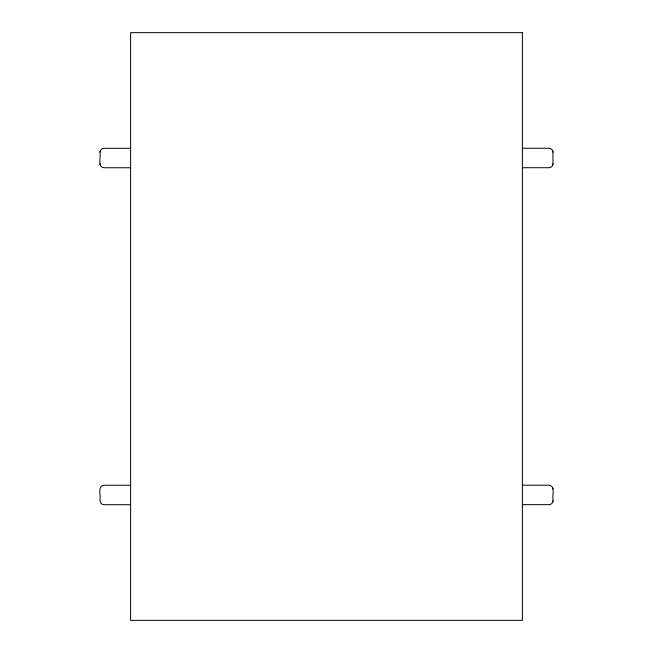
<?xml version="1.0" encoding="UTF-8"?>
<svg xmlns="http://www.w3.org/2000/svg" width="653" height="653" viewBox="0 0 653 653"><rect width="100%" height="100%" fill="white"/><g stroke="black" fill="none" stroke-linecap="round" stroke-linejoin="round"><path stroke-width="0.98" d="M100.04 153.439C99.607 150.982 101.305 148.255 103.958 148.296L130.6 148.296M100.04 152.222L100.17 151.235M522.4 167.707L549.042 167.707C551.687 167.748 553.418 165.021 552.96 162.573M552.83 164.801L552.96 163.781M522.4 504.655L549.042 504.655C551.695 504.696 553.401 501.969 552.96 499.521M552.96 500.712L552.83 501.749M522.4 148.255L549.042 148.255C551.695 148.207 553.401 150.941 552.96 153.39M130.6 167.756L103.958 167.756C97.485 167.046 100.733 158.091 100.04 154.108M130.6 485.244L103.958 485.244C97.452 485.987 100.709 494.933 100.04 498.892M522.4 485.203L549.042 485.203C555.515 485.905 552.267 494.868 552.96 498.843M130.6 504.704L103.958 504.704C101.305 504.745 99.599 502.018 100.04 499.561M552.83 151.186L552.96 152.198M552.83 488.134L552.96 489.146M100.04 163.805L100.17 164.842M552.96 154.059L552.96 161.895M522.4 32.65L130.6 32.65L130.6 620.35L522.4 620.35L522.4 32.65"/></g></svg>
